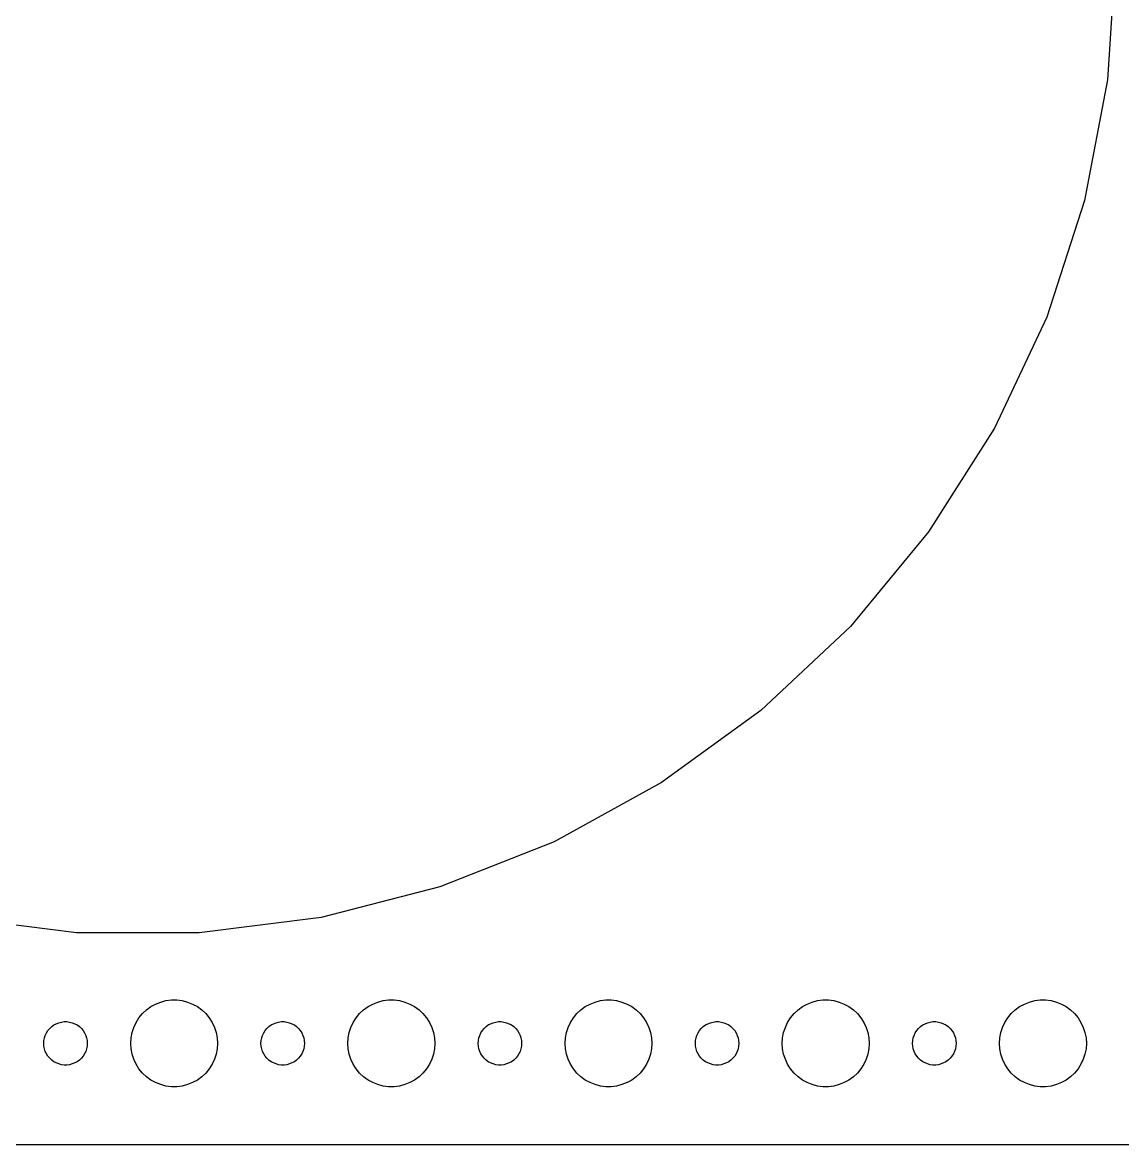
# Model space of a CAD drawing. Header units: metres. Extents: x -360 to 360, y -82 to 82.
# Drawn here: x -288 to -212, y -82 to -4.5 of the extents above; entities that cross this region are included whole.
import ezdxf

# ---------------------------------------------------------------- set-up
doc = ezdxf.new("R2010")
doc.units = ezdxf.units.M

msp = doc.modelspace()

# ---------------------------------------------------------------- linework, layer by layer
for p, q in [((-212.5, 0), (-213.032, -8.45999)), ((-213.032, -8.45999), (-214.621, -16.7866)), ((-214.621, -16.7866), (-217.24, -24.8484)), ((-217.24, -24.8484), (-220.849, -32.5184)), ((-220.849, -32.5184), (-225.391, -39.6755)), ((-225.391, -39.6755), (-230.795, -46.2069)), ((-230.795, -46.2069), (-236.974, -52.0096)), ((-236.974, -52.0096), (-243.832, -56.9921)), ((-243.832, -56.9921), (-251.26, -61.0758)), ((-251.26, -61.0758), (-259.141, -64.1963)), ((-259.141, -64.1963), (-267.352, -66.3044)), ((-284.238, -67.3668), (-292.648, -66.3044)), ((-267.352, -66.3044), (-275.762, -67.3668)), ((-275.762, -67.3668), (-284.238, -67.3668)), ((-278.427, -72.1468), (-278.062, -72.0531)), ((-278.062, -72.0531), (-277.688, -72.0059)), ((-277.688, -72.0059), (-277.312, -72.0059)), ((-277.312, -72.0059), (-276.938, -72.0531)), ((-276.938, -72.0531), (-276.573, -72.1468)), ((-263.427, -72.1468), (-263.062, -72.0531)), ((-263.062, -72.0531), (-262.688, -72.0059)), ((-262.688, -72.0059), (-262.312, -72.0059)), ((-262.312, -72.0059), (-261.938, -72.0531)), ((-261.938, -72.0531), (-261.573, -72.1468)), ((-248.427, -72.1468), (-248.062, -72.0531)), ((-248.062, -72.0531), (-247.688, -72.0059)), ((-247.688, -72.0059), (-247.312, -72.0059)), ((-247.312, -72.0059), (-246.938, -72.0531)), ((-246.938, -72.0531), (-246.573, -72.1468)), ((-233.427, -72.1468), (-233.062, -72.0531)), ((-233.062, -72.0531), (-232.688, -72.0059)), ((-232.688, -72.0059), (-232.312, -72.0059)), ((-232.312, -72.0059), (-231.938, -72.0531)), ((-231.938, -72.0531), (-231.573, -72.1468)), ((-218.427, -72.1468), (-218.062, -72.0531)), ((-218.062, -72.0531), (-217.688, -72.0059)), ((-217.688, -72.0059), (-217.312, -72.0059)), ((-217.312, -72.0059), (-216.938, -72.0531)), ((-216.938, -72.0531), (-216.573, -72.1468)), ((-279.687, -72.9464), (-279.412, -72.6885)), ((-279.412, -72.6885), (-279.107, -72.467)), ((-279.107, -72.467), (-278.777, -72.2855)), ((-278.777, -72.2855), (-278.427, -72.1468)), ((-276.573, -72.1468), (-276.223, -72.2855)), ((-276.223, -72.2855), (-275.893, -72.467)), ((-275.893, -72.467), (-275.588, -72.6885)), ((-275.588, -72.6885), (-275.313, -72.9464)), ((-264.687, -72.9464), (-264.412, -72.6885)), ((-264.412, -72.6885), (-264.107, -72.467)), ((-264.107, -72.467), (-263.777, -72.2855)), ((-263.777, -72.2855), (-263.427, -72.1468)), ((-261.573, -72.1468), (-261.223, -72.2855)), ((-261.223, -72.2855), (-260.893, -72.467)), ((-260.893, -72.467), (-260.588, -72.6885)), ((-260.588, -72.6885), (-260.313, -72.9464)), ((-249.687, -72.9464), (-249.412, -72.6885)), ((-249.412, -72.6885), (-249.107, -72.467)), ((-249.107, -72.467), (-248.777, -72.2855)), ((-248.777, -72.2855), (-248.427, -72.1468)), ((-246.573, -72.1468), (-246.223, -72.2855)), ((-246.223, -72.2855), (-245.893, -72.467)), ((-245.893, -72.467), (-245.588, -72.6885)), ((-245.588, -72.6885), (-245.313, -72.9464)), ((-234.687, -72.9464), (-234.412, -72.6885)), ((-234.412, -72.6885), (-234.107, -72.467)), ((-234.107, -72.467), (-233.777, -72.2855)), ((-233.777, -72.2855), (-233.427, -72.1468)), ((-231.573, -72.1468), (-231.223, -72.2855)), ((-231.223, -72.2855), (-230.893, -72.467)), ((-230.893, -72.467), (-230.588, -72.6885)), ((-230.588, -72.6885), (-230.313, -72.9464)), ((-219.687, -72.9464), (-219.412, -72.6885)), ((-219.412, -72.6885), (-219.107, -72.467)), ((-219.107, -72.467), (-218.777, -72.2855)), ((-218.777, -72.2855), (-218.427, -72.1468)), ((-216.573, -72.1468), (-216.223, -72.2855)), ((-216.223, -72.2855), (-215.893, -72.467)), ((-215.893, -72.467), (-215.588, -72.6885)), ((-215.588, -72.6885), (-215.313, -72.9464)), ((-285.639, -73.6428), (-285.464, -73.5734)), ((-285.464, -73.5734), (-285.281, -73.5266)), ((-285.281, -73.5266), (-285.094, -73.503)), ((-285.094, -73.503), (-284.906, -73.503)), ((-284.906, -73.503), (-284.719, -73.5266)), ((-284.719, -73.5266), (-284.536, -73.5734)), ((-284.536, -73.5734), (-284.361, -73.6428)), ((-280.289, -73.8956), (-280.129, -73.5547)), ((-280.129, -73.5547), (-279.927, -73.2366)), ((-279.927, -73.2366), (-279.687, -72.9464)), ((-275.313, -72.9464), (-275.073, -73.2366)), ((-275.073, -73.2366), (-274.871, -73.5547)), ((-274.871, -73.5547), (-274.711, -73.8956)), ((-270.639, -73.6428), (-270.464, -73.5734)), ((-270.464, -73.5734), (-270.281, -73.5266)), ((-270.281, -73.5266), (-270.094, -73.503)), ((-270.094, -73.503), (-269.906, -73.503)), ((-269.906, -73.503), (-269.719, -73.5266)), ((-269.719, -73.5266), (-269.536, -73.5734)), ((-269.536, -73.5734), (-269.361, -73.6428)), ((-265.289, -73.8956), (-265.129, -73.5547)), ((-265.129, -73.5547), (-264.927, -73.2366)), ((-264.927, -73.2366), (-264.687, -72.9464)), ((-260.313, -72.9464), (-260.073, -73.2366)), ((-260.073, -73.2366), (-259.871, -73.5547)), ((-259.871, -73.5547), (-259.711, -73.8956)), ((-255.639, -73.6428), (-255.464, -73.5734)), ((-255.464, -73.5734), (-255.281, -73.5266)), ((-255.281, -73.5266), (-255.094, -73.503)), ((-255.094, -73.503), (-254.906, -73.503)), ((-254.906, -73.503), (-254.719, -73.5266)), ((-254.719, -73.5266), (-254.536, -73.5734)), ((-254.536, -73.5734), (-254.361, -73.6428)), ((-250.289, -73.8956), (-250.129, -73.5547)), ((-250.129, -73.5547), (-249.927, -73.2366)), ((-249.927, -73.2366), (-249.687, -72.9464)), ((-245.313, -72.9464), (-245.073, -73.2366)), ((-245.073, -73.2366), (-244.871, -73.5547)), ((-244.871, -73.5547), (-244.711, -73.8956)), ((-240.639, -73.6428), (-240.464, -73.5734)), ((-240.464, -73.5734), (-240.281, -73.5266)), ((-240.281, -73.5266), (-240.094, -73.503)), ((-240.094, -73.503), (-239.906, -73.503)), ((-239.906, -73.503), (-239.719, -73.5266)), ((-239.719, -73.5266), (-239.536, -73.5734)), ((-239.536, -73.5734), (-239.361, -73.6428)), ((-235.289, -73.8956), (-235.129, -73.5547)), ((-235.129, -73.5547), (-234.927, -73.2366)), ((-234.927, -73.2366), (-234.687, -72.9464)), ((-230.313, -72.9464), (-230.073, -73.2366)), ((-230.073, -73.2366), (-229.871, -73.5547)), ((-229.871, -73.5547), (-229.711, -73.8956)), ((-225.639, -73.6428), (-225.464, -73.5734)), ((-225.464, -73.5734), (-225.281, -73.5266)), ((-225.281, -73.5266), (-225.094, -73.503)), ((-225.094, -73.503), (-224.906, -73.503)), ((-224.906, -73.503), (-224.719, -73.5266)), ((-224.719, -73.5266), (-224.536, -73.5734)), ((-224.536, -73.5734), (-224.361, -73.6428)), ((-220.289, -73.8956), (-220.129, -73.5547)), ((-220.129, -73.5547), (-219.927, -73.2366)), ((-219.927, -73.2366), (-219.687, -72.9464)), ((-215.313, -72.9464), (-215.073, -73.2366)), ((-215.073, -73.2366), (-214.871, -73.5547)), ((-214.871, -73.5547), (-214.711, -73.8956)), ((-286.395, -74.4478), (-286.314, -74.2774)), ((-286.314, -74.2774), (-286.214, -74.1183)), ((-286.214, -74.1183), (-286.093, -73.9732)), ((-286.093, -73.9732), (-285.956, -73.8442)), ((-285.956, -73.8442), (-285.804, -73.7335)), ((-285.804, -73.7335), (-285.639, -73.6428)), ((-284.361, -73.6428), (-284.196, -73.7335)), ((-284.196, -73.7335), (-284.044, -73.8442)), ((-284.044, -73.8442), (-283.907, -73.9732)), ((-283.907, -73.9732), (-283.786, -74.1183)), ((-283.786, -74.1183), (-283.686, -74.2774)), ((-283.686, -74.2774), (-283.605, -74.4478)), ((-280.476, -74.624), (-280.406, -74.2539)), ((-280.406, -74.2539), (-280.289, -73.8956)), ((-274.711, -73.8956), (-274.594, -74.2539)), ((-274.594, -74.2539), (-274.524, -74.624)), ((-271.395, -74.4478), (-271.314, -74.2774)), ((-271.314, -74.2774), (-271.214, -74.1183)), ((-271.214, -74.1183), (-271.093, -73.9732)), ((-271.093, -73.9732), (-270.956, -73.8442)), ((-270.956, -73.8442), (-270.804, -73.7335)), ((-270.804, -73.7335), (-270.639, -73.6428)), ((-269.361, -73.6428), (-269.196, -73.7335)), ((-269.196, -73.7335), (-269.044, -73.8442)), ((-269.044, -73.8442), (-268.907, -73.9732)), ((-268.907, -73.9732), (-268.786, -74.1183)), ((-268.786, -74.1183), (-268.686, -74.2774)), ((-268.686, -74.2774), (-268.605, -74.4478)), ((-265.476, -74.624), (-265.406, -74.2539)), ((-265.406, -74.2539), (-265.289, -73.8956)), ((-259.711, -73.8956), (-259.594, -74.2539)), ((-259.594, -74.2539), (-259.524, -74.624)), ((-256.395, -74.4478), (-256.314, -74.2774)), ((-256.314, -74.2774), (-256.214, -74.1183)), ((-256.214, -74.1183), (-256.093, -73.9732)), ((-256.093, -73.9732), (-255.956, -73.8442)), ((-255.956, -73.8442), (-255.804, -73.7335)), ((-255.804, -73.7335), (-255.639, -73.6428)), ((-254.361, -73.6428), (-254.196, -73.7335)), ((-254.196, -73.7335), (-254.044, -73.8442)), ((-254.044, -73.8442), (-253.907, -73.9732)), ((-253.907, -73.9732), (-253.786, -74.1183)), ((-253.786, -74.1183), (-253.686, -74.2774)), ((-253.686, -74.2774), (-253.605, -74.4478)), ((-250.476, -74.624), (-250.406, -74.2539)), ((-250.406, -74.2539), (-250.289, -73.8956)), ((-244.711, -73.8956), (-244.594, -74.2539)), ((-244.594, -74.2539), (-244.524, -74.624)), ((-241.395, -74.4478), (-241.314, -74.2774)), ((-241.314, -74.2774), (-241.214, -74.1183)), ((-241.214, -74.1183), (-241.093, -73.9732)), ((-241.093, -73.9732), (-240.956, -73.8442)), ((-240.956, -73.8442), (-240.804, -73.7335)), ((-240.804, -73.7335), (-240.639, -73.6428)), ((-239.361, -73.6428), (-239.196, -73.7335)), ((-239.196, -73.7335), (-239.044, -73.8442)), ((-239.044, -73.8442), (-238.907, -73.9732)), ((-238.907, -73.9732), (-238.786, -74.1183)), ((-238.786, -74.1183), (-238.686, -74.2774)), ((-238.686, -74.2774), (-238.605, -74.4478)), ((-235.476, -74.624), (-235.406, -74.2539)), ((-235.406, -74.2539), (-235.289, -73.8956)), ((-229.711, -73.8956), (-229.594, -74.2539)), ((-229.594, -74.2539), (-229.524, -74.624)), ((-226.395, -74.4478), (-226.314, -74.2774)), ((-226.314, -74.2774), (-226.214, -74.1183)), ((-226.214, -74.1183), (-226.093, -73.9732)), ((-226.093, -73.9732), (-225.956, -73.8442)), ((-225.956, -73.8442), (-225.804, -73.7335)), ((-225.804, -73.7335), (-225.639, -73.6428)), ((-224.361, -73.6428), (-224.196, -73.7335)), ((-224.196, -73.7335), (-224.044, -73.8442)), ((-224.044, -73.8442), (-223.907, -73.9732)), ((-223.907, -73.9732), (-223.786, -74.1183)), ((-223.786, -74.1183), (-223.686, -74.2774)), ((-223.686, -74.2774), (-223.605, -74.4478)), ((-220.476, -74.624), (-220.406, -74.2539)), ((-220.406, -74.2539), (-220.289, -73.8956)), ((-214.711, -73.8956), (-214.594, -74.2539)), ((-214.594, -74.2539), (-214.524, -74.624)), ((-286.5, -75), (-286.488, -74.812)), ((-286.488, -75.188), (-286.5, -75)), ((-286.488, -74.812), (-286.453, -74.627)), ((-286.453, -74.627), (-286.395, -74.4478)), ((-283.605, -74.4478), (-283.547, -74.627)), ((-283.547, -74.627), (-283.512, -74.812)), ((-283.512, -74.812), (-283.5, -75)), ((-283.5, -75), (-283.512, -75.188)), ((-280.5, -75), (-280.476, -74.624)), ((-280.476, -75.376), (-280.5, -75)), ((-274.524, -74.624), (-274.5, -75)), ((-274.5, -75), (-274.524, -75.376)), ((-271.5, -75), (-271.488, -74.812)), ((-271.488, -75.188), (-271.5, -75)), ((-271.488, -74.812), (-271.453, -74.627)), ((-271.453, -74.627), (-271.395, -74.4478)), ((-268.605, -74.4478), (-268.547, -74.627)), ((-268.547, -74.627), (-268.512, -74.812)), ((-268.512, -74.812), (-268.5, -75)), ((-268.5, -75), (-268.512, -75.188)), ((-265.5, -75), (-265.476, -74.624)), ((-265.476, -75.376), (-265.5, -75)), ((-259.524, -74.624), (-259.5, -75)), ((-259.5, -75), (-259.524, -75.376)), ((-256.5, -75), (-256.488, -74.812)), ((-256.488, -75.188), (-256.5, -75)), ((-256.488, -74.812), (-256.453, -74.627)), ((-256.453, -74.627), (-256.395, -74.4478)), ((-253.605, -74.4478), (-253.547, -74.627)), ((-253.547, -74.627), (-253.512, -74.812)), ((-253.512, -74.812), (-253.5, -75)), ((-253.5, -75), (-253.512, -75.188)), ((-250.5, -75), (-250.476, -74.624)), ((-250.476, -75.376), (-250.5, -75)), ((-244.524, -74.624), (-244.5, -75)), ((-244.5, -75), (-244.524, -75.376)), ((-241.5, -75), (-241.488, -74.812)), ((-241.488, -75.188), (-241.5, -75)), ((-241.488, -74.812), (-241.453, -74.627)), ((-241.453, -74.627), (-241.395, -74.4478)), ((-238.605, -74.4478), (-238.547, -74.627)), ((-238.547, -74.627), (-238.512, -74.812)), ((-238.512, -74.812), (-238.5, -75)), ((-238.5, -75), (-238.512, -75.188)), ((-235.5, -75), (-235.476, -74.624)), ((-235.476, -75.376), (-235.5, -75)), ((-229.524, -74.624), (-229.5, -75)), ((-229.5, -75), (-229.524, -75.376)), ((-226.5, -75), (-226.488, -74.812)), ((-226.488, -75.188), (-226.5, -75)), ((-226.488, -74.812), (-226.453, -74.627)), ((-226.453, -74.627), (-226.395, -74.4478)), ((-223.605, -74.4478), (-223.547, -74.627)), ((-223.547, -74.627), (-223.512, -74.812)), ((-223.512, -74.812), (-223.5, -75)), ((-223.5, -75), (-223.512, -75.188)), ((-220.5, -75), (-220.476, -74.624)), ((-220.476, -75.376), (-220.5, -75)), ((-214.524, -74.624), (-214.5, -75)), ((-214.5, -75), (-214.524, -75.376)), ((-286.453, -75.373), (-286.488, -75.188)), ((-286.395, -75.5522), (-286.453, -75.373)), ((-286.314, -75.7226), (-286.395, -75.5522)), ((-286.214, -75.8817), (-286.314, -75.7226)), ((-286.093, -76.0268), (-286.214, -75.8817)), ((-283.786, -75.8817), (-283.907, -76.0268)), ((-283.686, -75.7226), (-283.786, -75.8817)), ((-283.605, -75.5522), (-283.686, -75.7226)), ((-283.547, -75.373), (-283.605, -75.5522)), ((-283.512, -75.188), (-283.547, -75.373)), ((-280.406, -75.7461), (-280.476, -75.376)), ((-280.289, -76.1044), (-280.406, -75.7461)), ((-274.594, -75.7461), (-274.711, -76.1044)), ((-274.524, -75.376), (-274.594, -75.7461)), ((-271.453, -75.373), (-271.488, -75.188)), ((-271.395, -75.5522), (-271.453, -75.373)), ((-271.314, -75.7226), (-271.395, -75.5522)), ((-271.214, -75.8817), (-271.314, -75.7226)), ((-271.093, -76.0268), (-271.214, -75.8817)), ((-268.786, -75.8817), (-268.907, -76.0268)), ((-268.686, -75.7226), (-268.786, -75.8817)), ((-268.605, -75.5522), (-268.686, -75.7226)), ((-268.547, -75.373), (-268.605, -75.5522)), ((-268.512, -75.188), (-268.547, -75.373)), ((-265.406, -75.7461), (-265.476, -75.376)), ((-265.289, -76.1044), (-265.406, -75.7461)), ((-259.594, -75.7461), (-259.711, -76.1044)), ((-259.524, -75.376), (-259.594, -75.7461)), ((-256.453, -75.373), (-256.488, -75.188)), ((-256.395, -75.5522), (-256.453, -75.373)), ((-256.314, -75.7226), (-256.395, -75.5522)), ((-256.214, -75.8817), (-256.314, -75.7226)), ((-256.093, -76.0268), (-256.214, -75.8817)), ((-253.786, -75.8817), (-253.907, -76.0268)), ((-253.686, -75.7226), (-253.786, -75.8817)), ((-253.605, -75.5522), (-253.686, -75.7226)), ((-253.547, -75.373), (-253.605, -75.5522)), ((-253.512, -75.188), (-253.547, -75.373)), ((-250.406, -75.7461), (-250.476, -75.376)), ((-250.289, -76.1044), (-250.406, -75.7461)), ((-244.594, -75.7461), (-244.711, -76.1044)), ((-244.524, -75.376), (-244.594, -75.7461)), ((-241.453, -75.373), (-241.488, -75.188)), ((-241.395, -75.5522), (-241.453, -75.373)), ((-241.314, -75.7226), (-241.395, -75.5522)), ((-241.214, -75.8817), (-241.314, -75.7226)), ((-241.093, -76.0268), (-241.214, -75.8817)), ((-238.786, -75.8817), (-238.907, -76.0268)), ((-238.686, -75.7226), (-238.786, -75.8817)), ((-238.605, -75.5522), (-238.686, -75.7226)), ((-238.547, -75.373), (-238.605, -75.5522)), ((-238.512, -75.188), (-238.547, -75.373)), ((-235.406, -75.7461), (-235.476, -75.376)), ((-235.289, -76.1044), (-235.406, -75.7461)), ((-229.594, -75.7461), (-229.711, -76.1044)), ((-229.524, -75.376), (-229.594, -75.7461)), ((-226.453, -75.373), (-226.488, -75.188)), ((-226.395, -75.5522), (-226.453, -75.373)), ((-226.314, -75.7226), (-226.395, -75.5522)), ((-226.214, -75.8817), (-226.314, -75.7226)), ((-226.093, -76.0268), (-226.214, -75.8817)), ((-223.786, -75.8817), (-223.907, -76.0268)), ((-223.686, -75.7226), (-223.786, -75.8817)), ((-223.605, -75.5522), (-223.686, -75.7226)), ((-223.547, -75.373), (-223.605, -75.5522)), ((-223.512, -75.188), (-223.547, -75.373)), ((-220.406, -75.7461), (-220.476, -75.376)), ((-220.289, -76.1044), (-220.406, -75.7461)), ((-214.594, -75.7461), (-214.711, -76.1044)), ((-214.524, -75.376), (-214.594, -75.7461)), ((-285.956, -76.1558), (-286.093, -76.0268)), ((-285.804, -76.2665), (-285.956, -76.1558)), ((-285.639, -76.3572), (-285.804, -76.2665)), ((-285.464, -76.4266), (-285.639, -76.3572)), ((-285.281, -76.4734), (-285.464, -76.4266)), ((-285.094, -76.497), (-285.281, -76.4734)), ((-284.906, -76.497), (-285.094, -76.497)), ((-284.719, -76.4734), (-284.906, -76.497)), ((-284.536, -76.4266), (-284.719, -76.4734)), ((-284.361, -76.3572), (-284.536, -76.4266)), ((-284.196, -76.2665), (-284.361, -76.3572)), ((-284.044, -76.1558), (-284.196, -76.2665)), ((-283.907, -76.0268), (-284.044, -76.1558)), ((-280.129, -76.4453), (-280.289, -76.1044)), ((-279.927, -76.7634), (-280.129, -76.4453)), ((-274.871, -76.4453), (-275.073, -76.7634)), ((-274.711, -76.1044), (-274.871, -76.4453)), ((-270.956, -76.1558), (-271.093, -76.0268)), ((-270.804, -76.2665), (-270.956, -76.1558)), ((-270.639, -76.3572), (-270.804, -76.2665)), ((-270.464, -76.4266), (-270.639, -76.3572)), ((-270.281, -76.4734), (-270.464, -76.4266)), ((-270.094, -76.497), (-270.281, -76.4734)), ((-269.906, -76.497), (-270.094, -76.497)), ((-269.719, -76.4734), (-269.906, -76.497)), ((-269.536, -76.4266), (-269.719, -76.4734)), ((-269.361, -76.3572), (-269.536, -76.4266)), ((-269.196, -76.2665), (-269.361, -76.3572)), ((-269.044, -76.1558), (-269.196, -76.2665)), ((-268.907, -76.0268), (-269.044, -76.1558)), ((-265.129, -76.4453), (-265.289, -76.1044)), ((-264.927, -76.7634), (-265.129, -76.4453)), ((-259.871, -76.4453), (-260.073, -76.7634)), ((-259.711, -76.1044), (-259.871, -76.4453)), ((-255.956, -76.1558), (-256.093, -76.0268)), ((-255.804, -76.2665), (-255.956, -76.1558)), ((-255.639, -76.3572), (-255.804, -76.2665)), ((-255.464, -76.4266), (-255.639, -76.3572)), ((-255.281, -76.4734), (-255.464, -76.4266)), ((-255.094, -76.497), (-255.281, -76.4734)), ((-254.906, -76.497), (-255.094, -76.497)), ((-254.719, -76.4734), (-254.906, -76.497)), ((-254.536, -76.4266), (-254.719, -76.4734)), ((-254.361, -76.3572), (-254.536, -76.4266)), ((-254.196, -76.2665), (-254.361, -76.3572)), ((-254.044, -76.1558), (-254.196, -76.2665)), ((-253.907, -76.0268), (-254.044, -76.1558)), ((-250.129, -76.4453), (-250.289, -76.1044)), ((-249.927, -76.7634), (-250.129, -76.4453)), ((-244.871, -76.4453), (-245.073, -76.7634)), ((-244.711, -76.1044), (-244.871, -76.4453)), ((-240.956, -76.1558), (-241.093, -76.0268)), ((-240.804, -76.2665), (-240.956, -76.1558)), ((-240.639, -76.3572), (-240.804, -76.2665)), ((-240.464, -76.4266), (-240.639, -76.3572)), ((-240.281, -76.4734), (-240.464, -76.4266)), ((-240.094, -76.497), (-240.281, -76.4734)), ((-239.906, -76.497), (-240.094, -76.497)), ((-239.719, -76.4734), (-239.906, -76.497)), ((-239.536, -76.4266), (-239.719, -76.4734)), ((-239.361, -76.3572), (-239.536, -76.4266)), ((-239.196, -76.2665), (-239.361, -76.3572)), ((-239.044, -76.1558), (-239.196, -76.2665)), ((-238.907, -76.0268), (-239.044, -76.1558)), ((-235.129, -76.4453), (-235.289, -76.1044)), ((-234.927, -76.7634), (-235.129, -76.4453)), ((-229.871, -76.4453), (-230.073, -76.7634)), ((-229.711, -76.1044), (-229.871, -76.4453)), ((-225.956, -76.1558), (-226.093, -76.0268)), ((-225.804, -76.2665), (-225.956, -76.1558)), ((-225.639, -76.3572), (-225.804, -76.2665)), ((-225.464, -76.4266), (-225.639, -76.3572)), ((-225.281, -76.4734), (-225.464, -76.4266)), ((-225.094, -76.497), (-225.281, -76.4734)), ((-224.906, -76.497), (-225.094, -76.497)), ((-224.719, -76.4734), (-224.906, -76.497)), ((-224.536, -76.4266), (-224.719, -76.4734)), ((-224.361, -76.3572), (-224.536, -76.4266)), ((-224.196, -76.2665), (-224.361, -76.3572)), ((-224.044, -76.1558), (-224.196, -76.2665)), ((-223.907, -76.0268), (-224.044, -76.1558)), ((-220.129, -76.4453), (-220.289, -76.1044)), ((-219.927, -76.7634), (-220.129, -76.4453)), ((-214.871, -76.4453), (-215.073, -76.7634)), ((-214.711, -76.1044), (-214.871, -76.4453)), ((-279.687, -77.0536), (-279.927, -76.7634)), ((-279.412, -77.3115), (-279.687, -77.0536)), ((-279.107, -77.533), (-279.412, -77.3115)), ((-275.588, -77.3115), (-275.893, -77.533)), ((-275.313, -77.0536), (-275.588, -77.3115)), ((-275.073, -76.7634), (-275.313, -77.0536)), ((-264.687, -77.0536), (-264.927, -76.7634)), ((-264.412, -77.3115), (-264.687, -77.0536)), ((-264.107, -77.533), (-264.412, -77.3115)), ((-260.588, -77.3115), (-260.893, -77.533)), ((-260.313, -77.0536), (-260.588, -77.3115)), ((-260.073, -76.7634), (-260.313, -77.0536)), ((-249.687, -77.0536), (-249.927, -76.7634)), ((-249.412, -77.3115), (-249.687, -77.0536)), ((-249.107, -77.533), (-249.412, -77.3115)), ((-245.588, -77.3115), (-245.893, -77.533)), ((-245.313, -77.0536), (-245.588, -77.3115)), ((-245.073, -76.7634), (-245.313, -77.0536)), ((-234.687, -77.0536), (-234.927, -76.7634)), ((-234.412, -77.3115), (-234.687, -77.0536)), ((-234.107, -77.533), (-234.412, -77.3115)), ((-230.588, -77.3115), (-230.893, -77.533)), ((-230.313, -77.0536), (-230.588, -77.3115)), ((-230.073, -76.7634), (-230.313, -77.0536)), ((-219.687, -77.0536), (-219.927, -76.7634)), ((-219.412, -77.3115), (-219.687, -77.0536)), ((-219.107, -77.533), (-219.412, -77.3115)), ((-215.588, -77.3115), (-215.893, -77.533)), ((-215.313, -77.0536), (-215.588, -77.3115)), ((-215.073, -76.7634), (-215.313, -77.0536)), ((-278.777, -77.7145), (-279.107, -77.533)), ((-278.427, -77.8532), (-278.777, -77.7145)), ((-278.062, -77.9469), (-278.427, -77.8532)), ((-277.688, -77.9941), (-278.062, -77.9469)), ((-277.312, -77.9941), (-277.688, -77.9941)), ((-276.938, -77.9469), (-277.312, -77.9941)), ((-276.573, -77.8532), (-276.938, -77.9469)), ((-276.223, -77.7145), (-276.573, -77.8532)), ((-275.893, -77.533), (-276.223, -77.7145)), ((-263.777, -77.7145), (-264.107, -77.533)), ((-263.427, -77.8532), (-263.777, -77.7145)), ((-263.062, -77.9469), (-263.427, -77.8532)), ((-262.688, -77.9941), (-263.062, -77.9469)), ((-262.312, -77.9941), (-262.688, -77.9941)), ((-261.938, -77.9469), (-262.312, -77.9941)), ((-261.573, -77.8532), (-261.938, -77.9469)), ((-261.223, -77.7145), (-261.573, -77.8532)), ((-260.893, -77.533), (-261.223, -77.7145)), ((-248.777, -77.7145), (-249.107, -77.533)), ((-248.427, -77.8532), (-248.777, -77.7145)), ((-248.062, -77.9469), (-248.427, -77.8532)), ((-247.688, -77.9941), (-248.062, -77.9469)), ((-247.312, -77.9941), (-247.688, -77.9941)), ((-246.938, -77.9469), (-247.312, -77.9941)), ((-246.573, -77.8532), (-246.938, -77.9469)), ((-246.223, -77.7145), (-246.573, -77.8532)), ((-245.893, -77.533), (-246.223, -77.7145)), ((-233.777, -77.7145), (-234.107, -77.533)), ((-233.427, -77.8532), (-233.777, -77.7145)), ((-233.062, -77.9469), (-233.427, -77.8532)), ((-232.688, -77.9941), (-233.062, -77.9469)), ((-232.312, -77.9941), (-232.688, -77.9941)), ((-231.938, -77.9469), (-232.312, -77.9941)), ((-231.573, -77.8532), (-231.938, -77.9469)), ((-231.223, -77.7145), (-231.573, -77.8532)), ((-230.893, -77.533), (-231.223, -77.7145)), ((-218.777, -77.7145), (-219.107, -77.533)), ((-218.427, -77.8532), (-218.777, -77.7145)), ((-218.062, -77.9469), (-218.427, -77.8532)), ((-217.688, -77.9941), (-218.062, -77.9469)), ((-217.312, -77.9941), (-217.688, -77.9941)), ((-216.938, -77.9469), (-217.312, -77.9941)), ((-216.573, -77.8532), (-216.938, -77.9469)), ((-216.223, -77.7145), (-216.573, -77.8532)), ((-215.893, -77.533), (-216.223, -77.7145)), ((-354.814, -81.9901), (354.814, -81.9901))]:
    msp.add_line(p, q)

doc.saveas('drawing.dxf')
